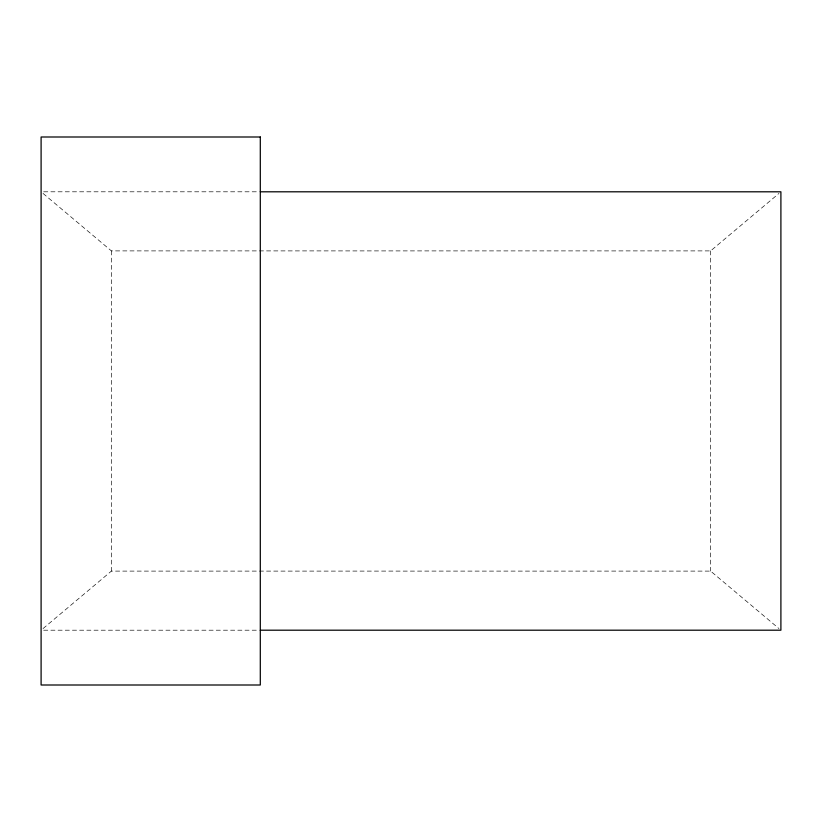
<?xml version="1.0" encoding="UTF-8"?>
<svg xmlns="http://www.w3.org/2000/svg" width="822" height="822" viewBox="0 0 822 822"><rect width="100%" height="100%" fill="white"/><g stroke="black" fill="none" stroke-linecap="round" stroke-linejoin="round"><path stroke-width="0.62" stroke-dasharray="4.11 3.08" d="M43.052 628.563L111.381 571.105L710.619 571.105L778.948 628.563M43.052 193.437L111.381 250.895L710.619 250.895L778.948 193.437M43.669 191.803L259.444 191.803M43.669 630.197L259.444 630.197M710.619 250.895L710.619 571.105M111.381 250.895L111.381 571.105"/><path stroke-width="1.23" d="M260.728 191.803L780.9 191.803L780.9 630.197L260.728 630.197M260.297 136.997L41.1 136.997L41.1 685.003L260.297 685.003L260.297 136.997"/></g></svg>
